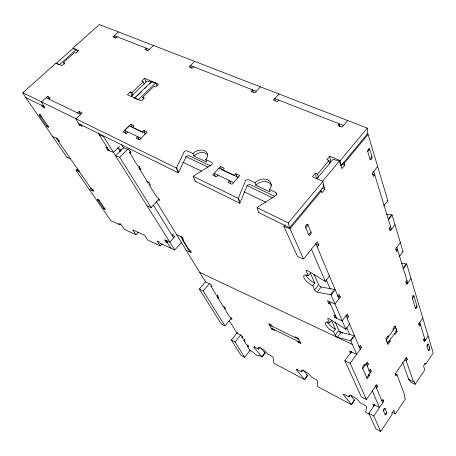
<?xml version="1.0" encoding="UTF-8"?>
<svg xmlns="http://www.w3.org/2000/svg" width="456" height="456" viewBox="0 0 456 456"><rect width="100%" height="100%" fill="white"/><g stroke="black" fill="none" stroke-linecap="round" stroke-linejoin="round"><path stroke-width="0.68" d="M210.729 165.973L189.44 155.884A2.434 1.727 -21 0 0 186.116 156.659L178.644 172.311A2.462 1.773 -21.8 0 1 178.279 172.83L176.25 167.985A2.485 1.773 -21.8 0 0 176.632 167.472L184.184 151.768A2.451 1.727 -20.9 0 1 187.53 150.982L192.939 153.53A8.664 6.173 -20.2 0 1 204.767 150.788A8.664 6.173 -20.2 0 1 205.781 159.56L206.682 162.028L193.885 155.992L192.939 153.53M374.798 404.58L368.813 413.335L375.852 428.817L380.697 431.456L392.194 414.265L391.818 413.341L393.853 410.297L395.346 413.985L405.344 399.006L404.284 396.196A0.952 0.382 -65.5 0 1 404.609 394.976L396.976 374.541L394.947 373.567M424.604 363.563L425.762 364.093L433.2 352.972L406.718 264.058A2.16 0.98 34.7 0 0 406.21 263.921L401.308 263.3M409.505 379.683L410.314 381.974L415.148 384.305L424.781 369.867L423.533 365.98L425.454 363.113L425.762 364.093M385.143 414.726L386.705 412.406L385.052 408.468A1.482 0.616 -64.7 0 0 383.963 408.918A1.482 0.616 -64.7 0 0 383.479 410.799L385.143 414.726A1.471 0.604 -64.7 0 0 386.221 414.27A1.471 0.604 -64.7 0 0 386.705 412.406M428.338 350.561L429.774 348.424L428.497 344.183A1.414 0.57 -67 0 0 427.54 344.491A1.414 0.57 -67 0 0 427.044 346.332L428.338 350.561A1.402 0.564 -66.9 0 0 429.284 350.254A1.402 0.564 -66.9 0 0 429.774 348.424L429.563 347.723M383.479 410.799L385.052 408.468M427.044 346.332L428.497 344.183M381.871 400.898L382.937 399.336L383.752 401.291L373.772 415.98L380.697 431.456M424.57 338.209L423.584 339.652L424.228 341.743L428.138 335.986M423.402 339.515L425.209 340.301L425.944 339.218M396.976 374.541L395.933 376.063L395.17 374.028L406.57 357.361L407.288 359.442L406.267 360.935L413.501 381.689A0.94 0.376 -65.9 0 1 414.156 381.438L415.148 384.305M374.496 404.928L373.743 406.034L372.894 404.107L379.5 407.55L372.358 390.923M376.536 388.193L377.636 386.602L376.776 384.533L366.413 399.524L361.334 396.885L344.884 360.685L351.525 351.496M422.78 317.986L418.728 323.851L419.406 326.051L420.415 324.587L418.511 323.783M303.599 370.528L307.509 375.242A1.795 0.502 37.6 0 1 307.703 375.539L304.659 379.66A1.795 0.49 37.7 0 0 304.46 379.369L296.56 369.901A1.818 0.502 37.8 0 1 297.426 369.696L301.576 371.885A6.447 1.801 37.6 0 1 304.739 371.178A6.447 1.801 37.6 0 1 311.419 377.072L315.968 379.483A1.864 0.519 37.3 0 1 317.621 381.028L317.496 386.323A1.835 0.507 37.3 0 0 317.57 386.551L351.473 404.654L354.546 400.254A1.909 0.541 36.4 0 0 354.363 399.958L350.476 395.118M366.698 377.756L371.247 371.269L370.34 369.086L369.2 370.705M412.435 298.412L414.025 296.161A1.528 0.667 -68.2 0 0 412.959 296.389A1.528 0.667 -68.2 0 0 412.435 298.412L415.427 308.216L416.989 305.987L414.025 296.161L412.714 295.642M368.978 374.507L369.434 375.584L367.165 378.833L362.298 367.502L364.623 364.213L365.096 365.336L363.934 364.766M351.798 403.623L354.363 399.958M351.473 404.654A1.915 0.536 36.5 0 0 351.285 404.358L343.425 394.651A1.932 0.547 36.6 0 1 344.491 394.508L349.079 396.931L349.866 395.814M389.783 340.25L390.193 341.379L387.999 344.508L385.901 338.837L388.124 335.69L388.54 336.836L387.383 336.317M393.311 330.07L392.907 328.913L395.101 325.806L397.09 331.552L394.924 334.641L394.525 333.507M367.194 365.929L368.345 364.298L367.411 362.064L362.776 368.619M395.512 326.958L386.335 339.965L387.594 343.368L396.703 330.4L395.512 326.958L394.246 326.405M366.413 399.524L350.208 363.307L361.42 347.683L360.434 345.317L359.237 346.982M411.038 278.559L406.678 284.635L405.903 282.121L407.003 280.594M351.365 352.169L350.573 353.269L349.547 350.938L356.643 354.34L350.818 340.854A2.274 0.775 36.4 0 0 350.322 340.66L337.468 337.332A2.229 0.752 36.9 0 1 335.171 335.297L333.518 331.643A7.872 2.702 37.1 0 1 325.407 324.438A7.872 2.702 37.1 0 1 329.591 322.939L331.472 320.431L335.371 329.158L333.518 331.643M352.363 344.445L199.762 272.437M350.322 340.66L353.092 336.859M403.697 267.37L406.21 263.921M350.818 340.854L354.512 335.781A2.269 0.792 36.3 0 0 354.01 335.593L341.122 332.378A2.223 0.769 36.8 0 1 338.837 330.349L335.103 321.902M406.718 264.058L403.366 268.664A2.172 0.969 34.8 0 0 402.859 268.521M337.924 336.71L341.122 332.378M329.591 322.939L327.87 319.132A2.28 0.798 37.2 0 1 329.084 318.664L345.289 328.958A2.32 0.815 36.6 0 0 345.836 329.255L349.615 324.125A2.314 0.832 36.6 0 1 349.342 323.994M386.682 214.599L391.567 214.873A2.297 1.14 35.8 0 1 392.097 214.987L403.013 251.638L399.593 256.283A2.212 1.015 35.1 0 1 399.182 256.107M347.187 318.265L348.452 316.555L347.358 313.927L342.222 320.842L334.835 317.501L333.684 314.874L335.525 315.706M335.171 335.297L338.375 330.965M304.967 378.679L307.509 375.242M400.334 242.638L395.694 248.89L396.543 251.661L397.706 250.099L395.848 249.432M301.576 371.885L303.132 369.799M296.56 369.901L297.249 368.984M334.835 317.501L335.69 316.361M337.828 295.972L339.15 294.223L340.313 297.016L335.006 304.032L327.476 300.738L328.679 303.479L330.543 304.3M394.993 224.711L390.205 231.038L389.304 228.097L390.513 226.507M295.739 337.862L295.174 336.773L298.218 338.272L301.006 343.681L297.985 342.182L298.828 341.071M328.679 303.479L329.859 301.923M312.787 285.73L314.817 283.136L310.302 273.036L308.239 275.652A8.407 3.158 38.1 0 0 304.049 277.949A8.407 3.158 38.1 0 0 312.787 285.73L314.697 289.959A2.377 0.878 37.8 0 0 317.171 292.153L330.56 294.73L333.592 290.757M388.837 218.447L391.567 214.873M345.836 329.255L331.084 294.907L335.126 289.611A2.417 0.923 37.2 0 0 334.601 289.44L321.172 286.989A2.365 0.895 37.7 0 1 318.71 284.8L314.121 274.426M388.455 219.763L392.097 214.987M308.239 275.652L306.244 271.234A2.44 0.935 38.3 0 1 307.458 270.533L324.718 281.141A2.479 0.958 37.7 0 0 325.299 281.438L329.443 276.079A2.474 0.975 37.6 0 1 329.01 275.874M366.846 134.087L368.095 134.4L387.839 200.68L384.106 205.496A2.354 1.186 36.4 0 1 383.667 205.325M317.672 291.509L321.172 286.989M262.428 356.022L264.942 352.79L261.031 348.196M248.235 345.169L247.391 346.229L249.962 350.459L252.533 351.832A1.681 0.439 38.9 0 1 253.735 352.716L254.682 353.708A3.38 0.889 38.8 0 0 258.626 355.817L258.723 355.384A1.693 0.45 38.7 0 1 259.504 355.555L262.132 356.957L265.141 353.075A1.693 0.456 38.7 0 0 264.942 352.79M314.697 289.959L318.208 285.445M262.132 356.957A1.693 0.45 38.7 0 0 261.926 356.666L254.026 347.449A1.716 0.462 38.9 0 1 254.722 347.181L258.501 349.171L260.04 347.21M273.908 329.437L274.489 330.503L271.639 329.089L272.483 328.018M237.536 332.395L231.374 340.039L240.962 355.298L244.587 357.276L250.19 350.174M254.026 347.449L254.704 346.583M270.1 323.76L269.279 324.803L298.777 339.361M317.228 246.907L318.681 245.089L317.319 241.822L303.548 259.014L297.563 256.591L283.849 226.415L285.205 224.791M247.391 346.229L248.617 346.879L247.505 345.049L246.268 344.394L243.926 340.546L244.61 339.692M244.587 357.276L235.051 342L240.779 334.864M377.665 166.52L372.398 173.086L373.447 176.5L374.764 174.853L372.079 174.072M243.926 340.546L245.168 341.196L244.034 339.332L242.803 338.688L241.76 336.967L242.273 336.323M369.947 159.07L371.959 156.585M308.729 234.84L310.969 232.075L307.914 224.717L307.247 224.352L305.936 225.6L305.548 226.98L308.729 234.84A1.961 1.1 -69.3 0 0 310.405 234.697A1.961 1.1 -69.3 0 0 310.992 232.047M205.627 281.722L199.34 289.07L221.268 323.965L225.002 325.903L231.545 317.9M367.673 151.614L369.713 149.123L369.508 148.781L368.351 149.237L367.616 151.09L370.015 159.286A1.875 0.98 -73.1 0 0 371.423 159.372A1.875 0.98 -73.1 0 0 372.028 156.807L369.713 149.123L368.676 148.85M305.708 227.738L307.982 224.956L306.728 224.5M323.047 184.292L324.906 189.211L321.93 192.814L321.241 191.007L319.998 190.602M342.952 162.912L344.2 163.271L344.822 165.106L341.949 168.583L339.372 161.11L333.119 159.309L316.789 178.786M274.592 196.217L250.618 184.862A2.571 1.921 -17.4 0 0 247.089 185.666L240.124 202.635A2.599 1.972 -18.6 0 1 239.753 203.194L238.123 198.326A2.622 1.978 -18.8 0 0 238.494 197.767L245.545 180.736A2.588 1.927 -17.5 0 1 249.096 179.92L255.132 182.759A9.16 6.88 -16.4 0 1 267.718 179.915A9.16 6.88 -16.4 0 1 269.456 189.491L275.698 192.426A2.651 2.018 -15.5 0 1 276.239 195.231L257.651 207.155A2.673 2.052 -17.1 0 0 257.11 207.64L258.609 212.507L289.594 227.806L323.863 186.447L322.916 181.38L312.434 176.728L315.438 173.172L317.587 174.118L318.248 177.509M230.764 318.869L232.013 319.508L230.793 317.501L229.539 316.863L224.272 308.205L225.093 307.213M303.548 259.014L290.005 228.741L321.241 191.007M344.2 163.271L368.095 134.4M322.574 181.288L339.372 161.11M289.594 227.806L288.323 222.944L322.916 181.38M367.251 128.119L367.81 133.414L340.991 165.779L340.193 160.62L367.251 128.119L99.34 24.544L72.852 48.142L78.763 50.633L75.907 53.187L74.539 52.605L63.498 62.489L64.319 64.091M329.147 163.094L330.594 161.367L329.722 156.214L340.193 160.62M317.587 174.118L328.947 160.603L326.798 159.685L329.722 156.214M217.917 295.203L217.022 296.275L223.645 307.167M347.683 120.555L342.085 127.127L337.873 125.468L339.281 123.827L339.709 126.757M225.002 325.903L203.188 290.962L209.481 283.569M191.013 251.028L190.123 252.037L180.599 236.368M186.162 250.27L191.429 252.652L189.935 250.19L188.613 249.597L182.132 238.944L183.078 237.889M162.102 243.863L160.25 245.904L157.081 241.002L159.606 242.153L160.398 243.39L174.779 249.979L181.722 242.216M230.696 183.734L229.653 180.667L228.08 182.417L232.007 184.298L239.833 175.566L235.912 173.725L234.35 175.452L222.733 169.968L224.289 168.264L220.47 166.469L212.65 174.996L216.469 176.831L218.042 175.11M172.072 235.33L173.348 233.922M172.106 235.245L174.927 236.487L169.837 242.119L164.599 239.753L166.201 242.278L167.147 241.235M278.599 100.052L277.191 101.591L273.4 100.098L279.021 94.01M120.555 223.748L119.643 224.711L118.822 223.508L121.102 224.551L124.368 229.345L135.956 234.692L138.242 232.241M147.066 205.884L151.13 207.577L159.144 199.044M260.416 86.817L254.801 92.779L251.148 91.342L252.561 89.849L253.24 92.431M149.18 182.189L148.251 183.158L138.738 167.512L139.69 166.531M139.2 168.908L141.046 169.592L139.165 166.497L137.775 165.984L129.618 152.566L130.593 151.58M93.463 189.816L92.528 190.756L56.219 138.025M123.952 147.385L115.567 155.758L119.728 157.286L128.136 148.855M119.917 151.101L121.404 149.619L117.859 148.36M139.097 139.684L137.718 136.663L136.162 138.219L139.479 139.815L147.22 132.035L143.896 130.473L142.357 132.018L132.514 127.366L134.047 125.845L130.809 124.323L123.091 131.932L126.329 133.488L127.879 131.955M119.409 146.382L113.419 152.338L107.929 150.343L105.877 147.106L107.245 147.596M107.929 150.343L108.927 149.357M193.714 66.798L192.312 68.183L189.035 66.895L194.626 61.383M126.124 133.614L124.608 130.405L129.236 125.839L145.646 133.585M157.126 85.876L155.581 82.946L138.459 99.607L136.008 98.918M143.515 99.14L142.734 97.299L153.985 86.332L155.581 87.01L158.488 84.172L144.535 78.301L141.639 81.094L143.201 81.755L144.216 84.217M134.167 98.393L151.244 81.841L155.581 82.946M134.833 98.2L136.338 96.735M137.341 95.76L141.36 91.867M144.877 88.458L146.382 86.999M149.391 84.075L151.403 82.131L147.117 81.037L131.089 96.512M100.337 134.064L99.311 135.056L103.461 136.492L174.779 249.979M142.734 97.299L144.324 98L141.36 100.901L127.452 94.734L130.416 91.89L131.972 92.574L143.201 81.755M77.554 112.951L79.093 111.509L82.069 112.94L75.884 118.771L79.276 125.086L80.29 124.117M59.206 140.112L58.265 141.001L59.422 141.434L57.376 138.459L52.776 136.743M153.541 45.497L147.983 50.741L144.968 49.556L146.359 48.245L147.334 50.73M40.521 114.53L39.416 115.539L41.148 116.143M41.365 105.211L42.26 106.761L43.269 105.843M48.803 99.043L50.325 97.652L47.544 96.313L41.428 101.87L45.007 108.123L42.26 106.761M117.101 36.782L115.716 38.042L112.877 36.925L118.395 31.909M77.668 51.91L76.272 49.573L59.474 64.592L57.097 63.965M70.777 158.449A1.972 1.624 -68.9 0 1 70.503 158.768L67.083 157.417L25.564 97.407L22.8 92.733L56.071 63.093L61.953 65.698L64.86 63.088L63.498 62.489M55.911 63.652L72.664 48.724L76.272 49.573M119.643 224.711L110.848 220.681L75.998 170.305A1.938 1.573 -67.4 0 1 76.42 169.991L78.232 169.085M341.715 164.206L344.822 165.106M321.805 188.214L324.906 189.211M388.882 228.593L391.408 229.453L373.72 171.439M129.618 152.566L131.02 153.062L129.059 149.836L123.473 147.864L121.285 144.29M283.849 226.415L290.005 228.741M316.019 244.068L318.681 245.089M146.878 181.516L148.707 182.229L150.508 185.199L149.129 184.657L156.642 197.015L158.01 197.562L159.742 200.418L157.924 199.682M405.829 282.361L407.772 283.113L396.857 247.323M149.38 49.425L114.262 35.671L115.305 38.116M256.209 91.28L190.443 65.516L191.355 68.206M343.493 125.48L274.808 98.57L275.213 100.303M76.42 169.991L79.258 171.148M75.998 170.305L79.407 171.701A1.949 1.573 -67.4 0 1 79.612 171.524M90.733 188.146L91.867 188.63L93.668 191.246L89.142 189.308M337.793 295.938L340.313 297.016M97.573 199.791L99.265 200.532L105.022 208.894A1.408 0.388 43.2 0 1 104.817 209.446A1.408 0.388 43.2 0 1 103.335 208.141L97.573 199.791A1.425 0.393 43.4 0 1 97.761 199.209A1.425 0.393 43.4 0 1 99.26 200.532M176.592 234.64L181.921 236.972L183.472 239.531L182.132 238.944M395.791 330.988L397.09 331.552M316.971 178.484L316.435 178.25L315.438 173.172M345.99 315.461L348.452 316.555M103.335 208.141L105.022 208.894M388.9 340.792L390.193 341.379M166.201 242.278L167.5 242.871M405.498 358.615L407.288 359.442M160.25 245.904L147.909 240.209L144.706 235.342L132.719 229.864L135.956 234.692M404.238 359.995L406.267 360.935M339.287 331.58L342.507 333.079L339.914 331.905M205.781 159.56L211.373 162.188A2.508 1.807 -19.7 0 1 211.692 164.753L193.777 175.868A2.531 1.841 -21.1 0 0 193.247 176.318L195.168 181.169L239.753 203.194M358.878 346.486L361.42 347.683M255.132 182.759L255.873 185.239L270.146 191.976L269.456 189.491M218.886 168.167L238.243 177.31M185.575 156.419L207.902 167.044M246.947 185.62L272.426 197.744M124.608 130.405L141.001 138.254M233.546 182.548L214.195 173.286L215.363 176.54M402.682 362.617L408.644 379.358L413.501 381.689M182.862 162.222L201.347 171.137M244.205 191.805L265.859 202.247M46.016 97.698L80.524 114.393M366.025 363.175L368.345 364.298M368.95 370.141L371.247 371.269M22.8 92.733L176.25 167.985M193.247 176.318L238.123 198.326M257.11 207.64L288.323 222.944M217.039 297.033L218.948 297.973L217.649 295.824L216.366 295.197L210.723 285.918L212.011 286.539L210.666 284.316L205.519 281.848L156.072 201.119M25.564 97.407L44.118 106.567M78.432 123.519L178.273 172.824M199.34 289.07L203.188 290.962M344.884 360.685L350.208 363.307M79.276 125.086L82.24 126.551L81.402 124.984M368.288 375.02L369.434 375.584M271.052 328.024L300.453 342.61M223.018 306.136L224.284 306.763L225.538 308.837L224.272 308.205M375.579 385.571L377.636 386.602M381.74 400.26L383.752 401.291M392.171 412.338L395.346 413.985M241.76 336.967L242.991 337.611L241.845 335.724L236.926 333.154L229.168 320.482M264.092 352.522L265.141 353.075M306.449 374.872L307.703 375.539M231.374 340.039L235.051 342M368.813 413.335L373.772 415.98M304.659 379.66L273.879 363.227A1.733 0.462 38.4 0 1 273.782 362.999L273.167 357.555A1.756 0.479 38.5 0 0 271.571 356.079L267.438 353.885A6.088 1.653 38.7 0 0 261.049 348.259A6.088 1.653 38.7 0 0 258.501 349.171M98.188 133.272L109.297 150.839M165.904 240.34L170.863 248.184M119.728 157.286L151.13 207.577M117.916 147.869L120.162 151.495M153.444 205.251L173.656 237.889M47.544 96.313L48.866 98.678M271.639 329.089L268.681 323.72L271.548 325.134L272.141 326.217M79.093 111.509L80.769 114.69M297.426 341.105L297.985 342.182M130.809 124.323L132.194 127.349M143.896 130.473L145.515 134.121M130.416 91.89L132.291 96.17M329.363 301.53L336.693 318.305M131.972 92.574L133.038 95.019M311.437 249.17L325.299 281.438M326.143 279.482L330.235 289.064M346.657 327.516L349.718 334.687M315.837 243.675L338.979 298.783M346.064 315.672L360.229 349.342M366.259 363.7L370.112 372.883M375.676 386.129L382.692 402.853M176.626 167.472L177.304 169.09M177.64 169.9L178.313 171.513M144.535 78.301L146.051 82M220.47 166.469L221.753 170.162M239.041 199.403L239.582 201.022M235.912 173.725L237.114 177.424M419.742 322.381L425.209 340.301M275.926 193.258L276.37 194.911M328.947 160.603L329.54 164.035M335.371 329.158A7.86 2.73 37 0 1 327.14 321.64M330.56 294.73A2.428 0.906 37.3 0 1 331.084 294.907M314.817 283.136A8.39 3.186 38 0 1 305.942 274.996M369.52 414.316A1.961 0.547 36 0 0 369.035 414.025L365.735 412.264A1.961 0.547 36 0 1 365.683 412.042L366.721 406.946A1.989 0.57 36.1 0 0 364.999 405.333L359.966 402.671A6.874 1.961 36.3 0 0 352.967 396.486A6.874 1.961 36.3 0 0 349.079 396.931M408.644 379.358A0.94 0.382 -65.9 0 1 408.832 379.124M416.989 305.987A1.505 0.65 -67.9 0 1 416.47 307.971A1.505 0.65 -67.9 0 1 415.427 308.216M67.351 157.098A1.961 1.624 -69 0 1 67.083 157.417M48.268 126.483A1.607 0.467 45.5 0 1 48.193 127.315A1.607 0.467 45.5 0 1 46.541 125.856M258.609 212.502A2.651 2.052 -16.9 0 1 258.854 212.245M255.873 185.239A9.12 6.874 -16.4 0 1 264.799 181.568A9.12 6.874 -16.4 0 1 271.679 185.877M195.168 181.169A2.508 1.835 -21.1 0 1 195.413 180.935M193.885 155.992A8.63 6.167 -20.3 0 1 207.611 154.749M403.013 251.638A2.206 1.032 35 0 1 402.471 251.387M387.839 200.68A2.348 1.197 36.4 0 1 387.4 200.509M48.29 126.511L46.563 125.89L39.393 115.505A1.636 0.473 45.8 0 1 39.444 114.627A1.636 0.473 45.8 0 1 41.126 116.109L48.29 126.511"/></g></svg>
